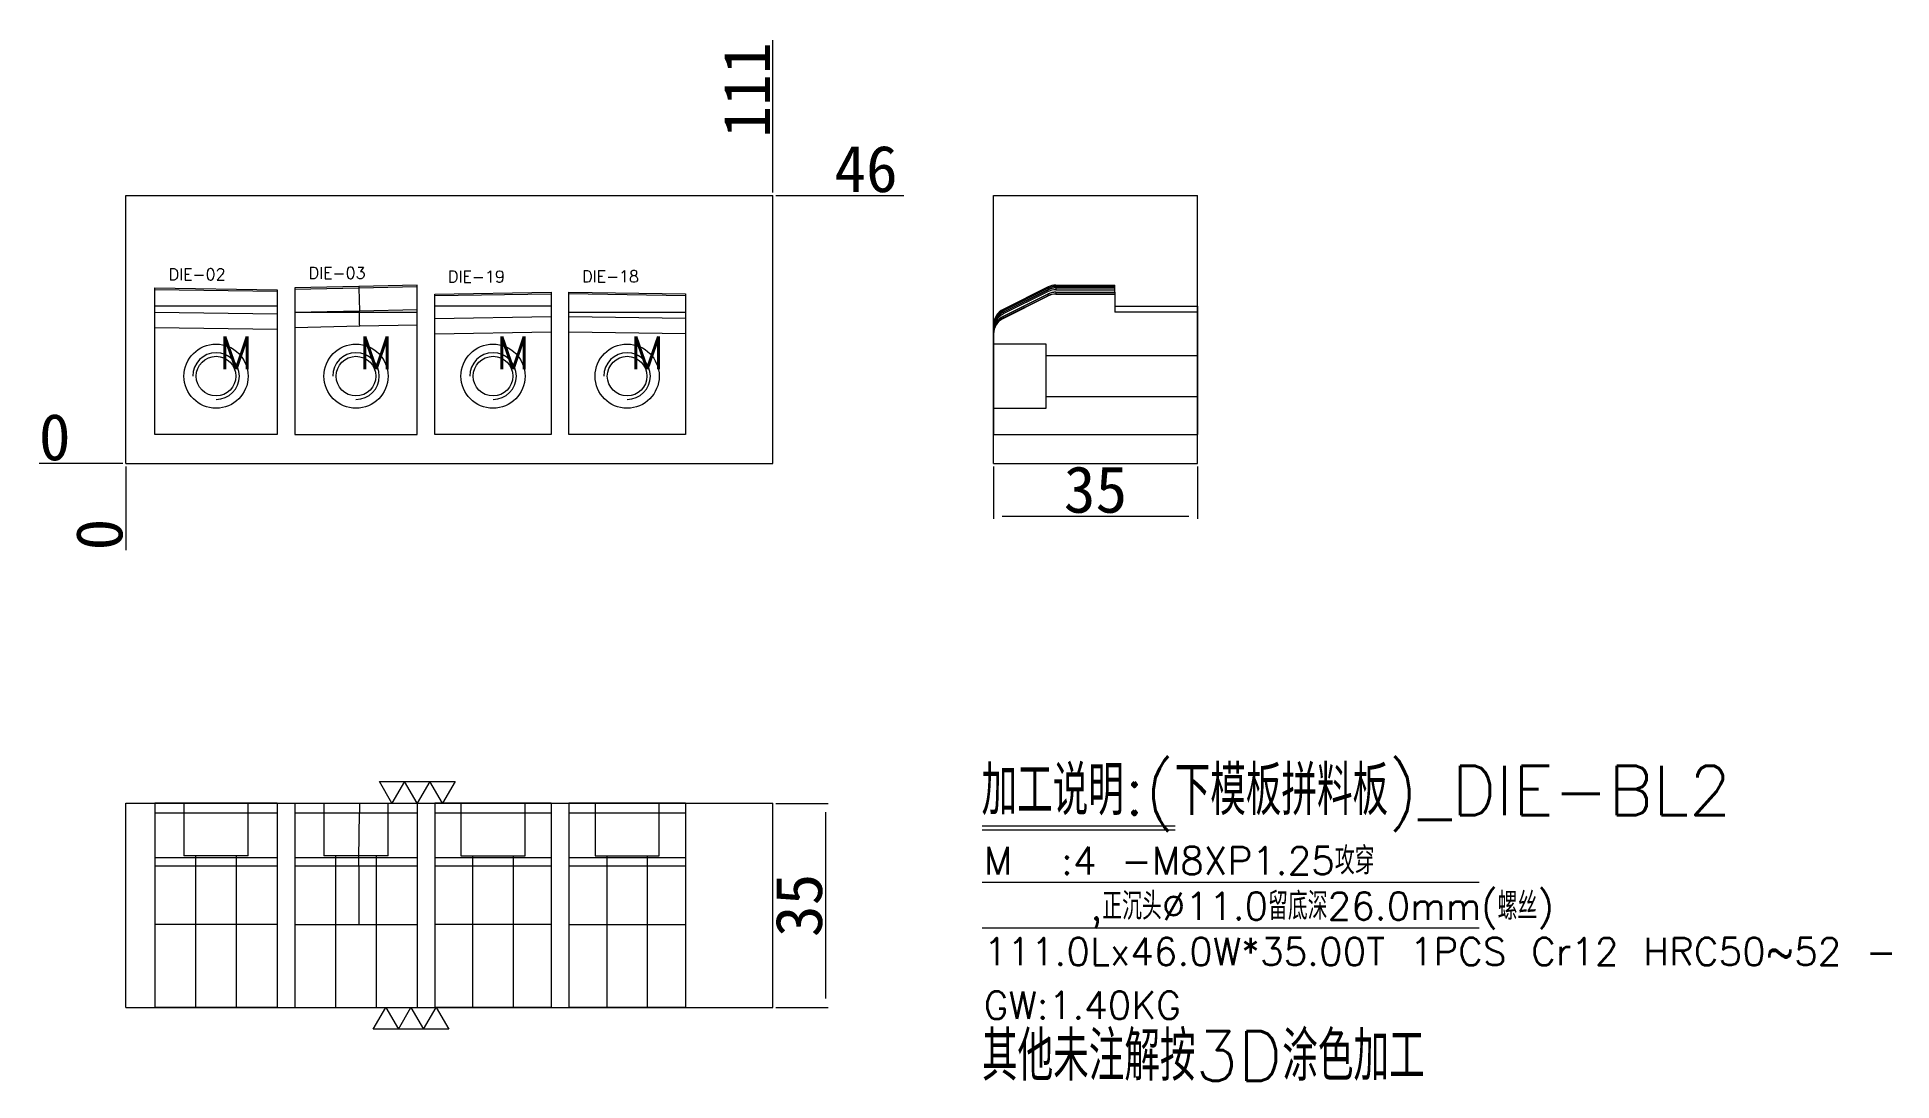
# Model space of a CAD drawing. Header units: millimetres. Extents: x 11623 to 11941, y 41884 to 42063.
import ezdxf

# ---------------------------------------------------------------- set-up
doc = ezdxf.new("R2010")
doc.units = ezdxf.units.MM
doc.linetypes.add('DASHED', pattern=[0])
doc.layers.add('DIE', color=7, linetype='Continuous')
doc.layers.add('dim', color=4, linetype='Continuous')
doc.styles.add('_PUG_ERP', font='txt')
doc.styles.add('chinesef_fs', font='txt.shx', dxfattribs={"bigfont": 'gbcbig.shx'})
doc.dimstyles.new('_PUG_ERP', dxfattribs={"dimtxt": 8, "dimasz": 1.5, "dimexe": 0.5, "dimexo": 0.5, "dimgap": 0.5, "dimtad": 1, "dimtxsty": '_PUG_ERP', "dimblk": 'CLOSEDBLANK', "dimcen": 0, "dimclrd": 4, "dimclre": 4, "dimclrt": 3, "dimazin": 3, "dimtfac": 1, "dimtmove": 0, "dimatfit": 3, "dimldrblk": 'CLOSEDBLANK', "dimlwd": 9, "dimlwe": 9})

# ---------------------------------------------------------------- blocks, each defined once
blk = doc.blocks.new('*D733')
at = {"layer": 'Defpoints', "color": 0}
for p in [(11749.49, 42036.04), (11758.49, 42036.04), (11638.49, 41990.04)]:
    blk.add_point(p, dxfattribs=at)
at = {"layer": 'dim', "color": 4, "lineweight": 9}
for p, q in [((11749.99, 42036.04), (11752.49, 42036.04)), ((11752.49, 42036.04), (11755.49, 42036.04)), ((11755.49, 42036.04), (11771.94, 42036.04))]:
    blk.add_line(p, q, dxfattribs=at)
at = {"layer": 'dim', "color": 3, "lineweight": 13, "insert": (11765.46, 42040.54), "char_height": 8, "attachment_point": 5, "style": '_PUG_ERP'}
blk.add_mtext('46', dxfattribs=at)
blk = doc.blocks.new('_ClosedBlank')
blk = doc.blocks.new('*D734')
at = {"layer": 'Defpoints', "color": 0}
for p in [(11629.49, 41990.04), (11638.49, 41990.04), (11638.49, 41990.04)]:
    blk.add_point(p, dxfattribs=at)
at = {"layer": 'dim', "color": 4, "lineweight": 9}
blk.add_line((11637.99, 41990.04), (11623.66, 41990.04), dxfattribs=at)
at = {"layer": 'dim', "color": 3, "lineweight": 13, "insert": (11626.32, 41994.54), "char_height": 8, "attachment_point": 5, "style": '_PUG_ERP'}
blk.add_mtext('0', dxfattribs=at)
blk = doc.blocks.new('*D735')
at = {"layer": 'Defpoints', "color": 0}
for p in [(11638.49, 41990.04), (11638.49, 41990.04), (11638.49, 41981.04)]:
    blk.add_point(p, dxfattribs=at)
at = {"layer": 'dim', "color": 4, "lineweight": 9}
blk.add_line((11638.49, 41989.54), (11638.49, 41975.2), dxfattribs=at)
at = {"layer": 'dim', "color": 3, "lineweight": 13, "insert": (11633.99, 41977.87), "char_height": 8, "attachment_point": 5, "rotation": 90, "style": '_PUG_ERP'}
blk.add_mtext('0', dxfattribs=at)
blk = doc.blocks.new('*D736')
at = {"layer": 'Defpoints', "color": 0}
for p in [(11749.49, 42045.04), (11749.49, 42036.04), (11638.49, 41990.04)]:
    blk.add_point(p, dxfattribs=at)
at = {"layer": 'dim', "color": 4, "lineweight": 9}
blk.add_line((11749.49, 42036.54), (11749.49, 42062.68), dxfattribs=at)
at = {"layer": 'dim', "color": 3, "lineweight": 13, "insert": (11744.99, 42054.11), "char_height": 8, "attachment_point": 5, "rotation": 90, "style": '_PUG_ERP'}
blk.add_mtext('111', dxfattribs=at)
blk = doc.blocks.new('*D737')
at = {"layer": 'Defpoints', "color": 0}
for p in [(11749.49, 41931.76), (11749.49, 41896.76), (11758.49, 41896.76)]:
    blk.add_point(p, dxfattribs=at)
at = {"layer": 'dim', "color": 4, "lineweight": 9}
for p, q in [((11749.99, 41931.76), (11758.99, 41931.76)), ((11758.49, 41930.26), (11758.49, 41898.26)), ((11749.99, 41896.76), (11758.99, 41896.76))]:
    blk.add_line(p, q, dxfattribs=at)
at = {"layer": 'dim', "color": 3, "lineweight": 13, "insert": (11753.99, 41914.26), "char_height": 8, "attachment_point": 5, "rotation": 90, "style": '_PUG_ERP'}
blk.add_mtext('35', dxfattribs=at)
blk = doc.blocks.new('*D738')
at = {"layer": 'Defpoints', "color": 0}
for p in [(11787.33, 41990.04), (11822.33, 41990.04), (11822.33, 41981.04)]:
    blk.add_point(p, dxfattribs=at)
at = {"layer": 'dim', "color": 4, "lineweight": 9}
for p, q in [((11787.33, 41989.54), (11787.33, 41980.54)), ((11822.33, 41989.54), (11822.33, 41980.54)), ((11788.83, 41981.04), (11820.83, 41981.04))]:
    blk.add_line(p, q, dxfattribs=at)
at = {"layer": 'dim', "color": 3, "lineweight": 13, "insert": (11804.83, 41985.54), "char_height": 8, "attachment_point": 5, "style": '_PUG_ERP'}
blk.add_mtext('35', dxfattribs=at)

msp = doc.modelspace()

# ---------------------------------------------------------------- linework, layer by layer
at = {"layer": 'DIE', "color": 155, "linetype": 'Continuous', "lineweight": 13}
for p, q in [((11664.489, 42019.55), (11643.489, 42019.846)), ((11678.478, 42020.12), (11667.489, 42019.884)), ((11688.489, 42020.346), (11678.478, 42020.12)), ((11711.489, 42019.106), (11691.489, 42018.791)), ((11734.489, 42018.828), (11714.489, 42019.142)), ((11796.701, 42018.828), (11796.701, 42019.142)), ((11798.042, 42019.459), (11798.042, 42019.145)), ((11643.489, 42015.992), (11664.489, 42015.696)), ((11667.489, 42016.029), (11678.564, 42016.267)), ((11678.564, 42016.267), (11688.489, 42016.49)), ((11691.489, 42014.937), (11711.489, 42015.251)), ((11714.489, 42015.288), (11734.489, 42014.974)), ((11788.992, 42015.288), (11788.992, 42014.974)), ((11664.489, 42013.012), (11643.489, 42013.308)), ((11678.625, 42013.584), (11667.489, 42013.345)), ((11688.489, 42013.807), (11678.625, 42013.584)), ((11711.489, 42012.567), (11691.489, 42012.253)), ((11734.489, 42012.29), (11714.489, 42012.604))]:
    msp.add_line(p, q, dxfattribs=at)
at = {"layer": 'DIE', "color": 21, "linetype": 'Continuous', "lineweight": 13}
for p, q in [((11678.478, 42020.12), (11678.564, 42016.267)), ((11796.701, 42020.346), (11788.992, 42016.49)), ((11788.992, 42015.288), (11796.701, 42019.142)), ((11796.701, 42018.828), (11788.992, 42014.974)), ((11798.042, 42020.662), (11808.134, 42020.662)), ((11798.042, 42019.459), (11808.134, 42019.459)), ((11798.042, 42019.145), (11808.134, 42019.145)), ((11808.134, 42019.459), (11808.134, 42020.662)), ((11808.134, 42019.459), (11808.134, 42019.145)), ((11808.134, 42019.145), (11808.134, 42016.035)), ((11808.134, 42017.035), (11822.334, 42017.035)), ((11822.334, 42016.035), (11808.134, 42016.035)), ((11822.334, 42017.035), (11822.334, 42016.035)), ((11822.334, 42016.035), (11822.334, 41995.035)), ((11787.334, 42012.604), (11787.334, 42013.807)), ((11787.334, 42012.29), (11787.334, 42012.604)), ((11787.334, 42012.29), (11787.334, 41995.035)), ((11787.334, 41995.035), (11822.334, 41995.035)), ((11664.489, 41931.762), (11643.489, 41931.762)), ((11643.489, 41931.762), (11643.489, 41896.762)), ((11664.489, 41931.762), (11664.489, 41896.762)), ((11667.489, 41931.762), (11667.489, 41896.762)), ((11667.489, 41931.762), (11688.489, 41931.762)), ((11688.489, 41931.762), (11688.489, 41896.762)), ((11691.489, 41931.762), (11691.489, 41896.762)), ((11711.489, 41931.762), (11691.489, 41931.762)), ((11711.489, 41931.762), (11711.489, 41896.762)), ((11734.489, 41931.762), (11714.489, 41931.762)), ((11714.489, 41931.762), (11714.489, 41896.762)), ((11734.489, 41931.762), (11734.489, 41896.762)), ((11664.489, 41896.762), (11643.489, 41896.762)), ((11667.489, 41896.762), (11688.489, 41896.762)), ((11711.489, 41896.762), (11691.489, 41896.762)), ((11734.489, 41896.762), (11714.489, 41896.762))]:
    msp.add_line(p, q, dxfattribs=at)
at = {"layer": 'DIE', "color": 21, "linetype": 'DASHED', "lineweight": 13, "ltscale": 0.384574}
for p, q in [((11796.701, 42020.12), (11788.992, 42016.267)), ((11788.992, 42016.029), (11796.701, 42019.884)), ((11788.992, 42015.992), (11796.701, 42019.846)), ((11796.701, 42019.55), (11788.992, 42015.696)), ((11796.701, 42019.106), (11788.992, 42015.251)), ((11788.992, 42014.937), (11796.701, 42018.791)), ((11798.042, 42020.437), (11808.134, 42020.437)), ((11798.042, 42020.201), (11808.134, 42020.201)), ((11798.042, 42020.163), (11808.134, 42020.163)), ((11798.042, 42019.867), (11808.134, 42019.867)), ((11798.042, 42019.422), (11808.134, 42019.422)), ((11798.042, 42019.108), (11808.134, 42019.108)), ((11664.489, 42017.035), (11643.489, 42017.035)), ((11667.489, 42016.035), (11688.489, 42016.035)), ((11711.489, 42017.035), (11691.489, 42017.035)), ((11714.489, 42016.035), (11734.489, 42016.035)), ((11678.478, 41922.396), (11678.564, 41930.104)), ((11678.471, 41921.054), (11678.471, 41910.962)), ((11664.489, 41910.962), (11643.489, 41910.962)), ((11667.489, 41910.962), (11688.489, 41910.962)), ((11711.489, 41910.962), (11691.489, 41910.962)), ((11714.489, 41910.962), (11734.489, 41910.962))]:
    msp.add_line(p, q, dxfattribs=at)
at = {"layer": 'DIE', "color": 155, "linetype": 'DASHED', "lineweight": 13, "ltscale": 0.384574}
for p, q in [((11796.701, 42020.346), (11796.701, 42020.12)), ((11796.701, 42020.12), (11796.701, 42019.884)), ((11796.701, 42019.55), (11796.701, 42019.846)), ((11796.701, 42018.828), (11796.701, 42018.791)), ((11798.042, 42020.437), (11798.042, 42020.662)), ((11798.042, 42020.201), (11798.042, 42020.437)), ((11798.042, 42020.163), (11798.042, 42019.867)), ((11798.042, 42019.108), (11798.042, 42019.145)), ((11788.992, 42016.267), (11788.992, 42016.49)), ((11788.992, 42016.029), (11788.992, 42016.267)), ((11788.992, 42015.992), (11788.992, 42015.696)), ((11788.992, 42014.937), (11788.992, 42014.974)), ((11643.489, 41930.104), (11664.489, 41930.104)), ((11667.489, 41930.104), (11678.564, 41930.104)), ((11678.564, 41930.104), (11688.489, 41930.104)), ((11691.489, 41930.104), (11711.489, 41930.104)), ((11714.489, 41930.104), (11734.489, 41930.104)), ((11664.489, 41922.396), (11643.489, 41922.396)), ((11678.478, 41922.396), (11667.489, 41922.396)), ((11688.489, 41922.396), (11678.478, 41922.396)), ((11711.489, 41922.396), (11691.489, 41922.396)), ((11734.489, 41922.396), (11714.489, 41922.396)), ((11643.489, 41921.054), (11664.489, 41921.054)), ((11667.489, 41921.054), (11678.471, 41921.054)), ((11678.471, 41921.054), (11688.489, 41921.054)), ((11691.489, 41921.054), (11711.489, 41921.054)), ((11714.489, 41921.054), (11734.489, 41921.054))]:
    msp.add_line(p, q, dxfattribs=at)
at = {"layer": 'DIE', "color": 31, "linetype": 'DASHED', "lineweight": 13, "ltscale": 0.384574}
for p, q in [((11796.334, 42010.535), (11787.334, 42010.535)), ((11796.334, 41999.535), (11796.334, 42010.535)), ((11822.334, 42008.539), (11796.334, 42008.539)), ((11787.334, 41999.535), (11796.334, 41999.535)), ((11796.334, 42001.532), (11822.334, 42001.532)), ((11648.489, 41931.762), (11648.489, 41922.762)), ((11659.489, 41922.762), (11659.489, 41931.762)), ((11672.489, 41931.762), (11672.489, 41922.762)), ((11683.489, 41922.762), (11683.489, 41931.762)), ((11695.989, 41931.762), (11695.989, 41922.762)), ((11706.989, 41922.762), (11706.989, 41931.762)), ((11718.989, 41931.762), (11718.989, 41922.762)), ((11729.989, 41922.762), (11729.989, 41931.762)), ((11659.489, 41922.762), (11648.489, 41922.762)), ((11650.485, 41922.762), (11650.485, 41896.762)), ((11657.492, 41896.762), (11657.492, 41922.762)), ((11683.489, 41922.762), (11672.489, 41922.762)), ((11674.485, 41922.762), (11674.485, 41896.762)), ((11681.492, 41896.762), (11681.492, 41922.762)), ((11695.989, 41922.762), (11701.489, 41922.762)), ((11697.985, 41922.762), (11697.985, 41896.762)), ((11701.489, 41922.762), (11706.989, 41922.762)), ((11704.992, 41896.762), (11704.992, 41922.762)), ((11718.989, 41922.762), (11724.489, 41922.762)), ((11720.985, 41922.762), (11720.985, 41896.762)), ((11724.489, 41922.762), (11729.989, 41922.762)), ((11727.992, 41896.762), (11727.992, 41922.762))]:
    msp.add_line(p, q, dxfattribs=at)
at = {"layer": 'DIE', "color": 1, "lineweight": 13}
for points in [[(11664.489, 42019.867), (11664.489, 41995.035), (11643.489, 41995.035), (11643.489, 42020.163)], [(11678.471, 42020.437), (11667.489, 42020.201), (11667.489, 41995.035), (11688.489, 41995.035), (11688.489, 42020.662)], [(11711.489, 42019.422), (11711.489, 41995.035), (11691.489, 41995.035), (11691.489, 42019.108)], [(11734.489, 42019.145), (11734.489, 41995.035), (11714.489, 41995.035), (11714.489, 42019.459)]]:
    msp.add_lwpolyline(points, close=True, dxfattribs=at)
at = {"layer": 'DIE', "color": 42, "linetype": 'Continuous', "lineweight": 13}
for centre, radius in [((11653.989, 42005.035), 5.5), ((11653.989, 42005.035), 3.4), ((11677.989, 42005.035), 5.5), ((11677.989, 42005.035), 3.4), ((11701.489, 42005.035), 5.5), ((11701.489, 42005.035), 3.4), ((11724.489, 42005.035), 5.5), ((11724.489, 42005.035), 3.4)]:
    msp.add_circle(centre, radius, dxfattribs=at)
for centre in [(11653.989, 42005.035), (11677.989, 42005.035), (11701.489, 42005.035), (11724.489, 42005.035)]:
    msp.add_arc(centre, 4, 270, 180, dxfattribs=at)
at = {"layer": 'DIE', "color": 21, "linetype": 'Continuous', "lineweight": 13}
for centre, major_axis, ratio, start_param, end_param in [((11798.042, 42017.662), (0, -3.001), 0.999747, 3.1415927, 3.6052403), ((11798.042, 42016.459), (0, -3), 0.999877, 3.1415927, 3.6052403), ((11798.042, 42016.145), (0, -3), 0.999877, 3.1415927, 3.6052403), ((11678.622, 42013.584), (-0.066, 2.999), 0.000906, 4.7123886, 5.8195375), ((11790.334, 42013.807), (0, -3.001), 0.999747, 3.6052403, 4.712389), ((11790.334, 42012.604), (0, -3), 0.999877, 3.6052403, 4.712389), ((11790.334, 42012.29), (0, -3), 0.999877, 3.6052403, 4.712389)]:
    msp.add_ellipse(centre, major_axis=major_axis, ratio=ratio, start_param=start_param, end_param=end_param, dxfattribs=at)
at = {"layer": 'DIE', "color": 21, "linetype": 'DASHED', "lineweight": 13, "ltscale": 0.384574}
for centre, major_axis, ratio, start_param, end_param in [((11798.042, 42017.2), (0, -3.001), 0.999769, 3.1415927, 3.6052403), ((11798.042, 42017.162), (0, 3), 0.999901, 0, 0.4636476), ((11798.042, 42016.866), (0, 3), 0.999901, 0, 0.4636476), ((11798.042, 42016.422), (0, 3), 0.999877, 0, 0.4636476), ((11798.042, 42016.108), (0, 3), 0.999877, 0, 0.4636476), ((11790.334, 42013.584), (-2.997, 0.124), 0.999759, 5.2172732, 6.3244222), ((11790.334, 42013.345), (0, -3.001), 0.999769, 3.6052403, 4.712389), ((11790.334, 42013.308), (0, -3), 0.999901, 3.6052403, 4.712389), ((11790.334, 42013.012), (0, -3), 0.999901, 3.6052403, 4.712389), ((11790.334, 42012.567), (0, 3), 0.999877, 0.4636476, 1.5707963), ((11790.334, 42012.253), (0, 3), 0.999877, 0.4636476, 1.5707963), ((11678.622, 41928.762), (0.003, 3), 0.021947, 0.0000195, 1.1071684)]:
    msp.add_ellipse(centre, major_axis=major_axis, ratio=ratio, start_param=start_param, end_param=end_param, dxfattribs=at)
at = {"layer": 'DIE', "color": 21, "linetype": 'Continuous', "lineweight": 13}
msp.add_open_spline([(11678.471, 42020.437), (11678.471, 42020.437), (11678.471, 42020.41), (11678.474, 42020.303), (11678.475, 42020.224), (11678.478, 42020.12)], degree=3, knots=[0, 0, 0, 0, 0.5, 0.5, 1, 1, 1, 1], dxfattribs=at)
at = {"layer": 'DIE', "color": 21, "linetype": 'DASHED', "lineweight": 13, "ltscale": 0.384574}
for points in [[(11798.042, 42020.437), (11797.81, 42020.437), (11797.579, 42020.41), (11797.127, 42020.303), (11796.908, 42020.224), (11796.701, 42020.12)], [(11678.471, 41921.054), (11678.471, 41921.286), (11678.471, 41921.518), (11678.474, 41921.969), (11678.475, 41922.188), (11678.478, 41922.396)]]:
    msp.add_open_spline(points, degree=3, knots=[0, 0, 0, 0, 0.5, 0.5, 1, 1, 1, 1], dxfattribs=at)
at = {"layer": 'dim', "color": 252, "linetype": 'DASHED', "lineweight": 13, "ltscale": 0.5}
for p, q in [((11638.489, 42036.035), (11749.489, 42036.035)), ((11638.489, 41990.035), (11638.489, 42036.035)), ((11749.489, 41990.035), (11749.489, 42036.035)), ((11787.334, 42036.035), (11822.334, 42036.035)), ((11787.334, 41990.035), (11787.334, 42036.035)), ((11822.334, 41990.035), (11822.334, 42036.035)), ((11638.489, 41990.035), (11749.489, 41990.035)), ((11787.334, 41990.035), (11822.334, 41990.035)), ((11638.489, 41931.762), (11749.489, 41931.762)), ((11638.489, 41896.762), (11638.489, 41931.762)), ((11749.489, 41896.762), (11749.489, 41931.762)), ((11638.489, 41896.762), (11749.489, 41896.762))]:
    msp.add_line(p, q, dxfattribs=at)
at = {"layer": 'dim', "color": 8, "linetype": 'Continuous', "lineweight": 13}
for p, q in [((11785.402, 41927.9), (11818.505, 41927.9)), ((11785.402, 41927.196), (11818.505, 41927.196)), ((11785.402, 41918.226), (11870.622, 41918.226)), ((11785.402, 41910.431), (11870.622, 41910.431))]:
    msp.add_line(p, q, dxfattribs=at)
at = {"layer": 'dim', "lineweight": 13}
for points in [[(11694.984, 41935.512), (11692.819, 41931.762), (11690.654, 41935.512), (11688.489, 41931.762), (11686.324, 41935.512), (11684.159, 41931.762), (11681.993, 41935.512), (11694.984, 41935.512)], [(11680.922, 41893.012), (11683.087, 41896.762), (11685.253, 41893.012), (11687.418, 41896.762), (11689.583, 41893.012), (11691.748, 41896.762), (11693.913, 41893.012), (11680.922, 41893.012)]]:
    msp.add_lwpolyline(points, close=True, dxfattribs=at)

# ---------------------------------------------------------------- texts
at = {"layer": 'dim', "color": 7, "lineweight": 13, "style": 'chinesef_fs'}
for s, p in [('DIE-02', (11645.854, 42021.491)), ('DIE-03', (11669.854, 42021.74)), ('DIE-19', (11693.754, 42021.12)), ('DIE-18', (11716.754, 42021.139))]:
    msp.add_text(s, height=2, dxfattribs=at).set_placement(p)
at = {"layer": 'dim', "color": 4, "lineweight": 13, "style": 'chinesef_fs'}
for s, height, p in [('M', 5.6, (11654.549, 42006.232)), ('M', 5.6, (11678.549, 42006.232)), ('M', 5.6, (11702.049, 42006.232)), ('M', 5.6, (11725.049, 42006.232)), ('加工说明:(下模板拼料板)_DIE-BL2', 8.475, (11785.278, 41929.743)), ('M  :4 -M8XP1.25攻穿', 4.725, (11785.652, 41919.565)), ('    ,正沉头%%c11.0留底深26.0mm(螺丝)', 4.725, (11785.652, 41911.77)), ('111.0Lx46.0W*35.00T 1PCS Cr12 HRC50~52 - ', 4.725, (11785.652, 41903.975)), ('GW:1.40KG ', 4.725, (11785.652, 41894.77))]:
    msp.add_text(s, height=height, dxfattribs=at).set_placement(p)
at = {"layer": 'dim', "color": 21, "lineweight": 13, "style": 'chinesef_fs'}
msp.add_text('其他未注解按3D涂色加工', height=8.475, dxfattribs=at).set_placement((11785.365, 41884.18))

# ---------------------------------------------------------------- dimensions: what is measured, and where the dimension line sits
at = {"layer": 'dim', "lineweight": 13}
for feature_location, offset, dtype, origin, picture, middle in [((11749.489, 42036.035), (0, 9), 1, (11638.489, 41990.035), '*D736', (11744.989, 42054.107)), ((11749.489, 42036.035), (9, 0), 0, (11638.489, 41990.035), '*D733', (11765.465, 42040.535)), ((11638.488631055, 41990.035470305), (-9, 0), 0, (11638.488631055, 41990.035470305), '*D734', (11626.321964388, 41994.535470305)), ((11638.488631055, 41990.035470305), (0, -9), 1, (11638.488631055, 41990.035470305), '*D735', (11633.988631055, 41977.868803638))]:
    dim = msp.add_ordinate_dim(feature_location=feature_location, offset=offset, dtype=dtype, origin=origin, dimstyle='_PUG_ERP', dxfattribs=at)
    dim.commit()
    dim.dimension.update_dxf_attribs({"geometry": picture, "text_midpoint": middle})
dim = msp.add_linear_dim(base=(11822.334, 41981.035), p1=(11787.334, 41990.035), p2=(11822.334, 41990.035), dimstyle='_PUG_ERP', dxfattribs=at)
dim.commit()
dim.dimension.update_dxf_attribs({"geometry": '*D738', "text_midpoint": (11804.834, 41985.535)})
dim = msp.add_linear_dim(base=(11758.489, 41896.762), p1=(11749.489, 41931.762), p2=(11749.489, 41896.762), angle=90, dimstyle='_PUG_ERP', dxfattribs=at)
dim.commit()
dim.dimension.update_dxf_attribs({"geometry": '*D737', "text_midpoint": (11753.989, 41914.262)})

doc.saveas('drawing.dxf')
